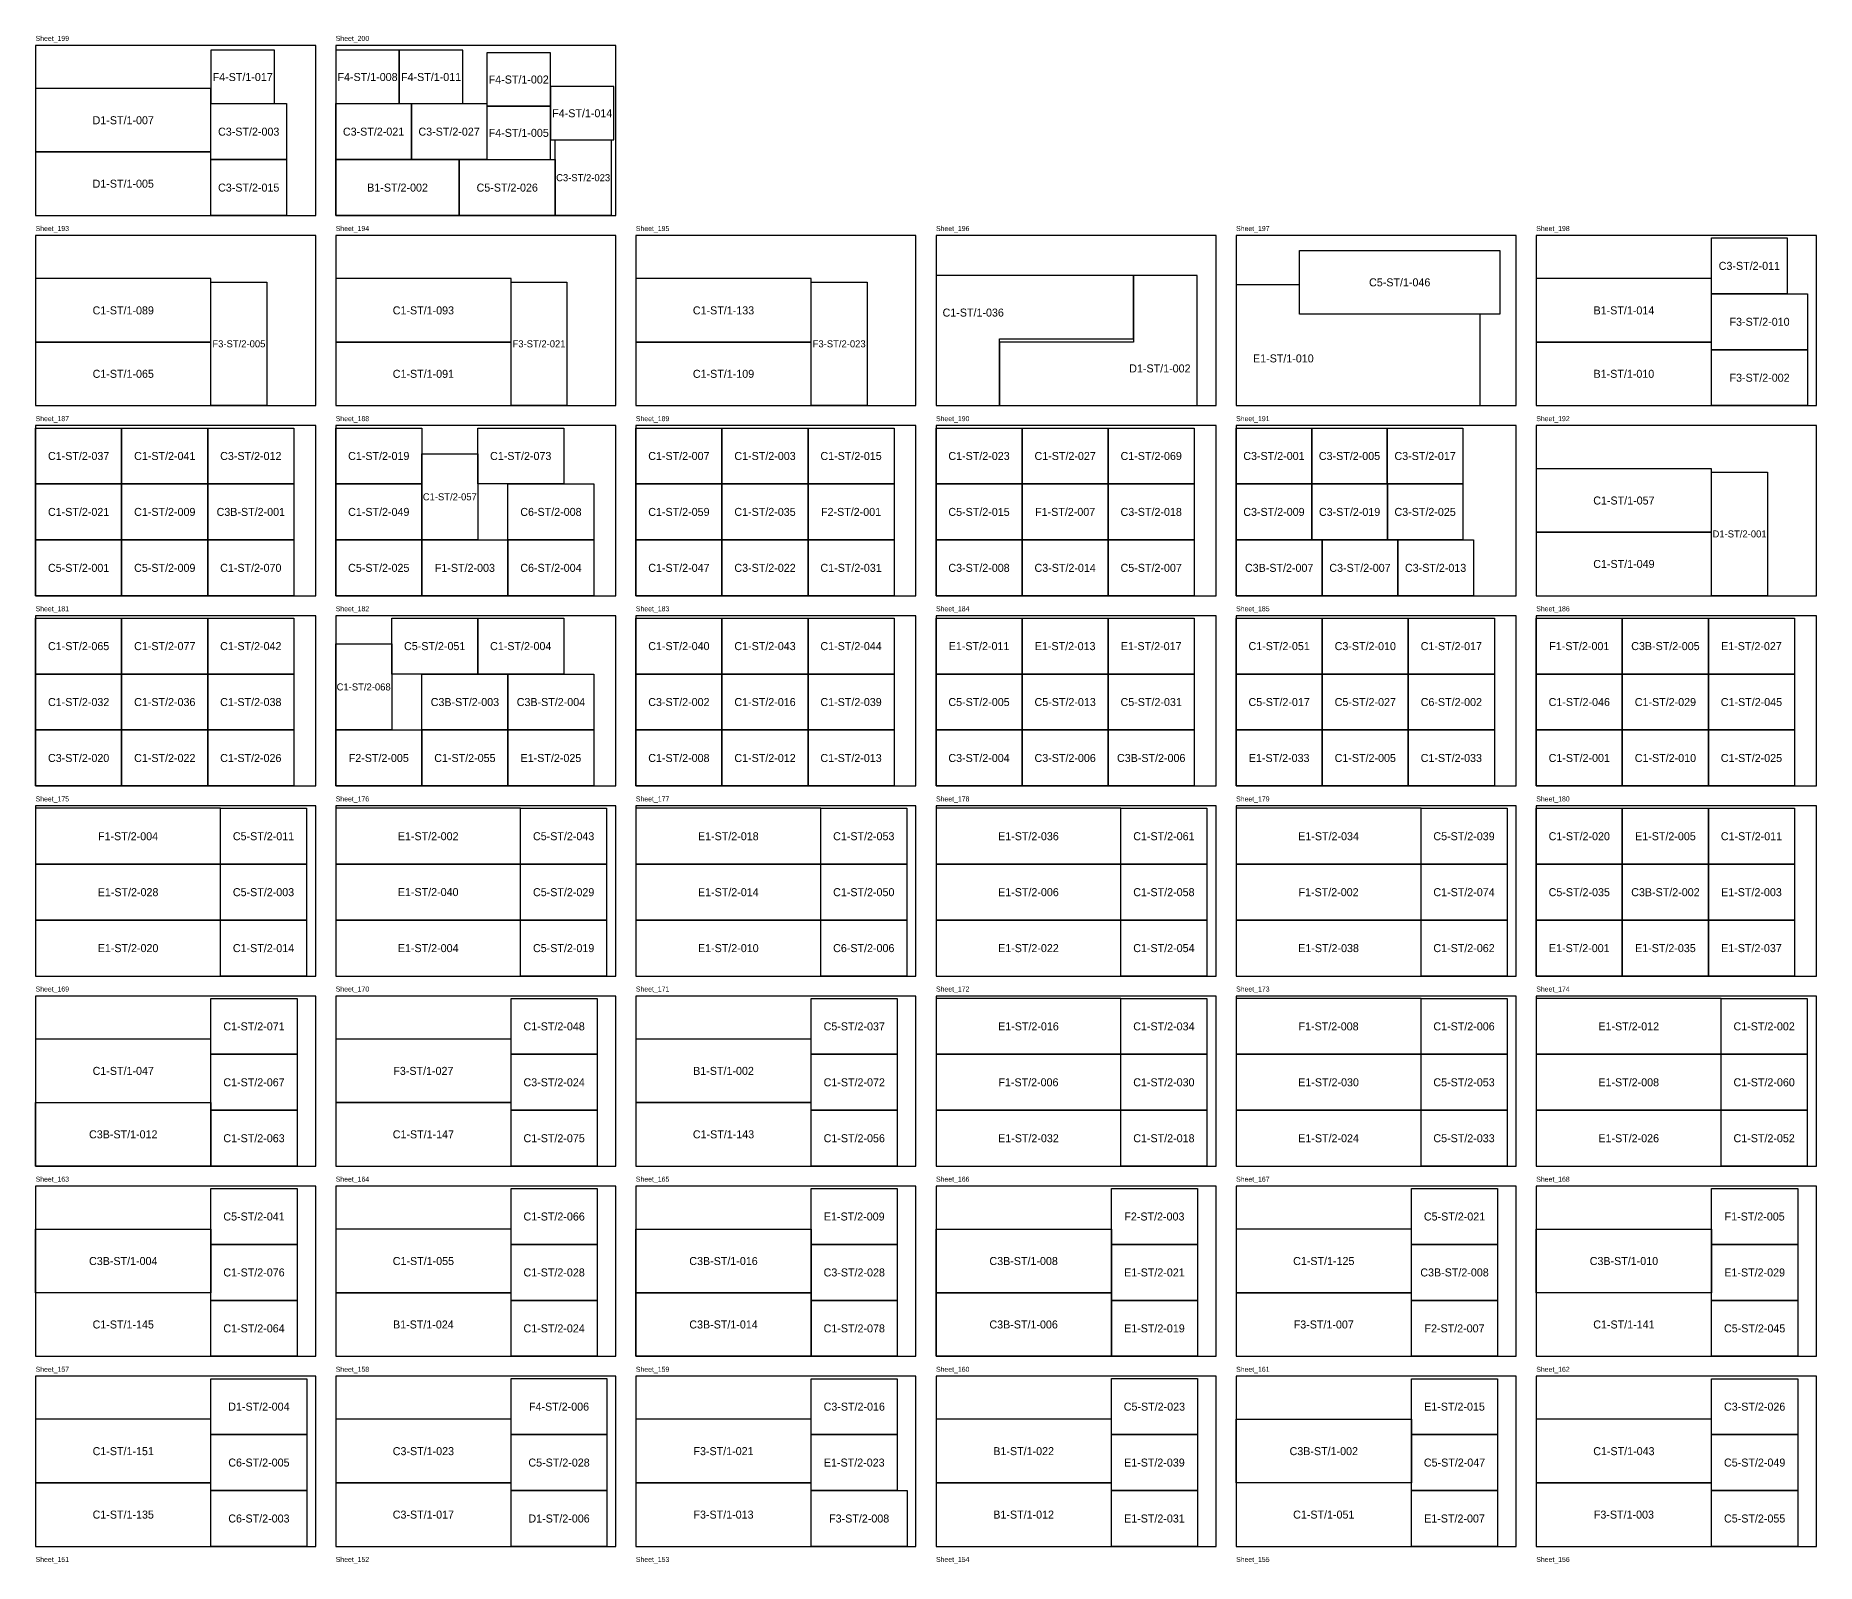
# Model space of a CAD drawing. Header units: millimetres. Extents: x 0 to 17800, y 0 to 64498.
# Drawn here: x 0 to 17800, y 49231 to 64498 of the extents above; entities that cross this region are included whole.
import ezdxf
from ezdxf.enums import TextEntityAlignment as Align

# ---------------------------------------------------------------- set-up
doc = ezdxf.new("R2010")
doc.units = ezdxf.units.MM
for name, color, linetype in [('NUMBERS', 7, 'Continuous'), ('OUTER', 7, 'Continuous'), ('SHEET_BORDER', 7, 'Continuous')]:
    doc.layers.add(name, color=color, linetype=linetype)

msp = doc.modelspace()

# ---------------------------------------------------------------- linework, layer by layer
at = {"layer": 'OUTER'}
for points in [[(2388, 63818), (2388, 64351), (1753, 64351), (1753, 63818), (2388, 63818)], [(3635, 63818), (3635, 64351), (3000, 64351), (3000, 63818), (3635, 63818)], [(4270, 63818), (4270, 64351), (3635, 64351), (3635, 63818), (4270, 63818)], [(5146, 63792), (5146, 64326), (4511, 64326), (4511, 63792), (5146, 63792)], [(1753, 63970), (0, 63970), (0, 63335), (1753, 63335), (1753, 63970)], [(5781, 63456), (5781, 63989), (5146, 63989), (5146, 63456), (5781, 63456)], [(2508, 63259), (1753, 63259), (1753, 63818), (2508, 63818), (2508, 63259)], [(3756, 63259), (3000, 63259), (3000, 63818), (3756, 63818), (3756, 63259)], [(4511, 63259), (3756, 63259), (3756, 63818), (4511, 63818), (4511, 63259)], [(5146, 63259), (5146, 63792), (4511, 63792), (4511, 63259), (5146, 63259)], [(5194, 62700), (5194, 63456), (5753, 63456), (5753, 62700), (5194, 62700)], [(1753, 63335), (0, 63335), (0, 62700), (1753, 62700), (1753, 63335)], [(2508, 62700), (1753, 62700), (1753, 63259), (2508, 63259), (2508, 62700)], [(4235, 62700), (3000, 62700), (3000, 63259), (4235, 63259), (4235, 62700)], [(5194, 62700), (4235, 62700), (4235, 63259), (5194, 63259), (5194, 62700)], [(14635, 61714), (12635, 61714), (12635, 62349), (14635, 62349), (14635, 61714)], [(17508, 61918), (16753, 61918), (16753, 62477), (17508, 62477), (17508, 61918)], [(1753, 62070), (0, 62070), (0, 61435), (1753, 61435), (1753, 62070)], [(1753, 60800), (1753, 62035), (2311, 62035), (2311, 60800), (1753, 60800)], [(4753, 62070), (3000, 62070), (3000, 61435), (4753, 61435), (4753, 62070)], [(4753, 60800), (4753, 62035), (5311, 62035), (5311, 60800), (4753, 60800)], [(7753, 62070), (6000, 62070), (6000, 61435), (7753, 61435), (7753, 62070)], [(7753, 60800), (7753, 62035), (8311, 62035), (8311, 60800), (7753, 60800)], [(9000, 62102), (9000, 60800), (9635, 60800), (9635, 61467), (10975, 61467), (10975, 62102), (9000, 62102)], [(11610, 60800), (11610, 62102), (10975, 62102), (10975, 61435), (9635, 61435), (9635, 60800), (11610, 60800)], [(12635, 61714), (12635, 62006), (12000, 62006), (12000, 60800), (14438, 60800), (14438, 61714), (12635, 61714)], [(16753, 62070), (15000, 62070), (15000, 61435), (16753, 61435), (16753, 62070)], [(17711, 61359), (16753, 61359), (16753, 61918), (17711, 61918), (17711, 61359)], [(1753, 61435), (0, 61435), (0, 60800), (1753, 60800), (1753, 61435)], [(4753, 61435), (3000, 61435), (3000, 60800), (4753, 60800), (4753, 61435)], [(7753, 61435), (6000, 61435), (6000, 60800), (7753, 60800), (7753, 61435)], [(16753, 61435), (15000, 61435), (15000, 60800), (16753, 60800), (16753, 61435)], [(17711, 60800), (16753, 60800), (16753, 61359), (17711, 61359), (17711, 60800)], [(860, 60018), (0, 60018), (0, 60576), (860, 60576), (860, 60018)], [(1721, 60018), (860, 60018), (860, 60576), (1721, 60576), (1721, 60018)], [(1721, 60576), (2581, 60576), (2581, 60018), (1721, 60018), (1721, 60576)], [(3860, 60018), (3000, 60018), (3000, 60576), (3860, 60576), (3860, 60018)], [(5280, 60018), (4419, 60018), (4419, 60576), (5280, 60576), (5280, 60018)], [(6860, 60018), (6000, 60018), (6000, 60576), (6860, 60576), (6860, 60018)], [(7721, 60018), (6860, 60018), (6860, 60576), (7721, 60576), (7721, 60018)], [(8581, 60018), (7721, 60018), (7721, 60576), (8581, 60576), (8581, 60018)], [(9860, 60018), (9000, 60018), (9000, 60576), (9860, 60576), (9860, 60018)], [(10721, 60018), (9860, 60018), (9860, 60576), (10721, 60576), (10721, 60018)], [(11581, 60018), (10721, 60018), (10721, 60576), (11581, 60576), (11581, 60018)], [(12756, 60018), (12000, 60018), (12000, 60576), (12756, 60576), (12756, 60018)], [(13511, 60018), (12756, 60018), (12756, 60576), (13511, 60576), (13511, 60018)], [(14267, 60018), (13511, 60018), (13511, 60576), (14267, 60576), (14267, 60018)], [(3860, 59459), (3860, 60319), (4419, 60319), (4419, 59459), (3860, 59459)], [(16753, 60170), (15000, 60170), (15000, 59535), (16753, 59535), (16753, 60170)], [(860, 59459), (0, 59459), (0, 60018), (860, 60018), (860, 59459)], [(860, 60018), (1721, 60018), (1721, 59459), (860, 59459), (860, 60018)], [(2581, 59459), (1721, 59459), (1721, 60018), (2581, 60018), (2581, 59459)], [(3860, 59459), (3000, 59459), (3000, 60018), (3860, 60018), (3860, 59459)], [(5581, 59459), (4721, 59459), (4721, 60018), (5581, 60018), (5581, 59459)], [(6860, 59459), (6000, 59459), (6000, 60018), (6860, 60018), (6860, 59459)], [(6860, 60018), (7721, 60018), (7721, 59459), (6860, 59459), (6860, 60018)], [(8581, 59459), (7721, 59459), (7721, 60018), (8581, 60018), (8581, 59459)], [(9860, 59459), (9000, 59459), (9000, 60018), (9860, 60018), (9860, 59459)], [(10721, 59459), (9860, 59459), (9860, 60018), (10721, 60018), (10721, 59459)], [(11581, 59459), (10721, 59459), (10721, 60018), (11581, 60018), (11581, 59459)], [(12756, 59459), (12000, 59459), (12000, 60018), (12756, 60018), (12756, 59459)], [(13512, 59459), (12756, 59459), (12756, 60018), (13512, 60018), (13512, 59459)], [(14267, 59459), (13512, 59459), (13512, 60018), (14267, 60018), (14267, 59459)], [(16753, 58900), (16753, 60135), (17311, 60135), (17311, 58900), (16753, 58900)], [(860, 58900), (0, 58900), (0, 59459), (860, 59459), (860, 58900)], [(1721, 58900), (860, 58900), (860, 59459), (1721, 59459), (1721, 58900)], [(2581, 58900), (1721, 58900), (1721, 59459), (2581, 59459), (2581, 58900)], [(3860, 58900), (3000, 58900), (3000, 59459), (3860, 59459), (3860, 58900)], [(4721, 58900), (3860, 58900), (3860, 59459), (4721, 59459), (4721, 58900)], [(5581, 58900), (4721, 58900), (4721, 59459), (5581, 59459), (5581, 58900)], [(6860, 58900), (6000, 58900), (6000, 59459), (6860, 59459), (6860, 58900)], [(7721, 58900), (6860, 58900), (6860, 59459), (7721, 59459), (7721, 58900)], [(8581, 58900), (7721, 58900), (7721, 59459), (8581, 59459), (8581, 58900)], [(9860, 58900), (9000, 58900), (9000, 59459), (9860, 59459), (9860, 58900)], [(10721, 58900), (9860, 58900), (9860, 59459), (10721, 59459), (10721, 58900)], [(11581, 58900), (10721, 58900), (10721, 59459), (11581, 59459), (11581, 58900)], [(12860, 58900), (12000, 58900), (12000, 59459), (12860, 59459), (12860, 58900)], [(13616, 58900), (12860, 58900), (12860, 59459), (13616, 59459), (13616, 58900)], [(14372, 58900), (13616, 58900), (13616, 59459), (14372, 59459), (14372, 58900)], [(16753, 59535), (15000, 59535), (15000, 58900), (16753, 58900), (16753, 59535)], [(860, 58118), (0, 58118), (0, 58676), (860, 58676), (860, 58118)], [(1721, 58118), (860, 58118), (860, 58676), (1721, 58676), (1721, 58118)], [(2581, 58118), (1721, 58118), (1721, 58676), (2581, 58676), (2581, 58118)], [(4419, 58118), (3559, 58118), (3559, 58676), (4419, 58676), (4419, 58118)], [(4419, 58676), (5280, 58676), (5280, 58118), (4419, 58118), (4419, 58676)], [(6860, 58118), (6000, 58118), (6000, 58676), (6860, 58676), (6860, 58118)], [(7721, 58118), (6860, 58118), (6860, 58676), (7721, 58676), (7721, 58118)], [(8581, 58118), (7721, 58118), (7721, 58677), (8581, 58677), (8581, 58118)], [(9860, 58118), (9000, 58118), (9000, 58676), (9860, 58676), (9860, 58118)], [(10721, 58118), (9860, 58118), (9860, 58676), (10721, 58676), (10721, 58118)], [(11581, 58118), (10721, 58118), (10721, 58676), (11581, 58676), (11581, 58118)], [(12860, 58118), (12000, 58118), (12000, 58676), (12860, 58676), (12860, 58118)], [(13721, 58118), (12860, 58118), (12860, 58676), (13721, 58676), (13721, 58118)], [(14581, 58118), (13721, 58118), (13721, 58676), (14581, 58676), (14581, 58118)], [(15860, 58118), (15000, 58118), (15000, 58677), (15860, 58677), (15860, 58118)], [(16721, 58118), (15860, 58118), (15860, 58676), (16721, 58676), (16721, 58118)], [(17581, 58118), (16721, 58118), (16721, 58676), (17581, 58676), (17581, 58118)], [(3000, 57559), (3000, 58419), (3559, 58419), (3559, 57559), (3000, 57559)], [(860, 57559), (0, 57559), (0, 58118), (860, 58118), (860, 57559)], [(860, 58118), (1721, 58118), (1721, 57559), (860, 57559), (860, 58118)], [(1721, 58118), (2581, 58118), (2581, 57559), (1721, 57559), (1721, 58118)], [(4721, 57559), (3860, 57559), (3860, 58118), (4721, 58118), (4721, 57559)], [(5581, 57559), (4721, 57559), (4721, 58118), (5581, 58118), (5581, 57559)], [(6860, 57559), (6000, 57559), (6000, 58118), (6860, 58118), (6860, 57559)], [(7721, 57559), (6860, 57559), (6860, 58118), (7721, 58118), (7721, 57559)], [(8581, 57559), (7721, 57559), (7721, 58118), (8581, 58118), (8581, 57559)], [(9860, 57559), (9000, 57559), (9000, 58118), (9860, 58118), (9860, 57559)], [(10721, 57559), (9860, 57559), (9860, 58118), (10721, 58118), (10721, 57559)], [(11581, 57559), (10721, 57559), (10721, 58118), (11581, 58118), (11581, 57559)], [(12860, 57559), (12000, 57559), (12000, 58118), (12860, 58118), (12860, 57559)], [(12860, 58118), (13721, 58118), (13721, 57559), (12860, 57559), (12860, 58118)], [(14581, 57559), (13721, 57559), (13721, 58118), (14581, 58118), (14581, 57559)], [(15860, 57559), (15000, 57559), (15000, 58118), (15860, 58118), (15860, 57559)], [(16721, 57559), (15860, 57559), (15860, 58118), (16721, 58118), (16721, 57559)], [(17581, 57559), (16721, 57559), (16721, 58118), (17581, 58118), (17581, 57559)], [(860, 57000), (0, 57000), (0, 57559), (860, 57559), (860, 57000)], [(1721, 57000), (860, 57000), (860, 57559), (1721, 57559), (1721, 57000)], [(2581, 57000), (1721, 57000), (1721, 57559), (2581, 57559), (2581, 57000)], [(3860, 57000), (3000, 57000), (3000, 57559), (3860, 57559), (3860, 57000)], [(4721, 57000), (3860, 57000), (3860, 57559), (4721, 57559), (4721, 57000)], [(5581, 57000), (4721, 57000), (4721, 57559), (5581, 57559), (5581, 57000)], [(6860, 57000), (6000, 57000), (6000, 57559), (6860, 57559), (6860, 57000)], [(7721, 57000), (6860, 57000), (6860, 57559), (7721, 57559), (7721, 57000)], [(8581, 57000), (7721, 57000), (7721, 57559), (8581, 57559), (8581, 57000)], [(9860, 57000), (9000, 57000), (9000, 57559), (9860, 57559), (9860, 57000)], [(10721, 57000), (9860, 57000), (9860, 57559), (10721, 57559), (10721, 57000)], [(11581, 57000), (10721, 57000), (10721, 57559), (11581, 57559), (11581, 57000)], [(12860, 57000), (12000, 57000), (12000, 57559), (12860, 57559), (12860, 57000)], [(13721, 57000), (12860, 57000), (12860, 57559), (13721, 57559), (13721, 57000)], [(14581, 57000), (13721, 57000), (13721, 57559), (14581, 57559), (14581, 57000)], [(15860, 57000), (15000, 57000), (15000, 57559), (15860, 57559), (15860, 57000)], [(16721, 57000), (15860, 57000), (15860, 57559), (16721, 57559), (16721, 57000)], [(17582, 57000), (16721, 57000), (16721, 57559), (17582, 57559), (17582, 57000)], [(0, 56218), (1848, 56218), (1848, 56776), (0, 56776), (0, 56218)], [(2708, 56218), (1848, 56218), (1848, 56776), (2708, 56776), (2708, 56218)], [(3000, 56218), (4848, 56218), (4848, 56777), (3000, 56777), (3000, 56218)], [(5708, 56218), (4848, 56218), (4848, 56776), (5708, 56776), (5708, 56218)], [(6000, 56218), (7848, 56218), (7848, 56776), (6000, 56776), (6000, 56218)], [(8708, 56218), (7848, 56218), (7848, 56776), (8708, 56776), (8708, 56218)], [(9000, 56218), (10848, 56218), (10848, 56776), (9000, 56776), (9000, 56218)], [(11708, 56218), (10848, 56218), (10848, 56776), (11708, 56776), (11708, 56218)], [(12000, 56218), (13848, 56218), (13848, 56776), (12000, 56776), (12000, 56218)], [(14708, 56218), (13848, 56218), (13848, 56776), (14708, 56776), (14708, 56218)], [(15860, 56218), (15000, 56218), (15000, 56776), (15860, 56776), (15860, 56218)], [(15860, 56776), (16721, 56776), (16721, 56218), (15860, 56218), (15860, 56776)], [(17581, 56218), (16721, 56218), (16721, 56776), (17581, 56776), (17581, 56218)], [(0, 55659), (1848, 55659), (1848, 56218), (0, 56218), (0, 55659)], [(2708, 55659), (1848, 55659), (1848, 56218), (2708, 56218), (2708, 55659)], [(3000, 55659), (4848, 55659), (4848, 56218), (3000, 56218), (3000, 55659)], [(5708, 55659), (4848, 55659), (4848, 56218), (5708, 56218), (5708, 55659)], [(6000, 55659), (7848, 55659), (7848, 56218), (6000, 56218), (6000, 55659)], [(8708, 55659), (7848, 55659), (7848, 56218), (8708, 56218), (8708, 55659)], [(10848, 56218), (9000, 56218), (9000, 55659), (10848, 55659), (10848, 56218)], [(11708, 55659), (10848, 55659), (10848, 56218), (11708, 56218), (11708, 55659)], [(12000, 55659), (13848, 55659), (13848, 56218), (12000, 56218), (12000, 55659)], [(14708, 55659), (13848, 55659), (13848, 56218), (14708, 56218), (14708, 55659)], [(15860, 55659), (15000, 55659), (15000, 56218), (15860, 56218), (15860, 55659)], [(16721, 55659), (15860, 55659), (15860, 56218), (16721, 56218), (16721, 55659)], [(17581, 55659), (16721, 55659), (16721, 56218), (17581, 56218), (17581, 55659)], [(0, 55100), (1848, 55100), (1848, 55659), (0, 55659), (0, 55100)], [(2708, 55100), (1848, 55100), (1848, 55659), (2708, 55659), (2708, 55100)], [(4848, 55659), (3000, 55659), (3000, 55100), (4848, 55100), (4848, 55659)], [(5708, 55100), (4848, 55100), (4848, 55659), (5708, 55659), (5708, 55100)], [(6000, 55100), (7848, 55100), (7848, 55659), (6000, 55659), (6000, 55100)], [(8708, 55100), (7848, 55100), (7848, 55659), (8708, 55659), (8708, 55100)], [(9000, 55100), (10848, 55100), (10848, 55659), (9000, 55659), (9000, 55100)], [(11708, 55100), (10848, 55100), (10848, 55659), (11708, 55659), (11708, 55100)], [(12000, 55100), (13848, 55100), (13848, 55659), (12000, 55659), (12000, 55100)], [(14708, 55100), (13848, 55100), (13848, 55659), (14708, 55659), (14708, 55100)], [(15860, 55100), (15000, 55100), (15000, 55659), (15860, 55659), (15860, 55100)], [(16721, 55100), (15860, 55100), (15860, 55659), (16721, 55659), (16721, 55100)], [(17581, 55100), (16721, 55100), (16721, 55659), (17581, 55659), (17581, 55100)], [(2613, 54318), (1753, 54318), (1753, 54876), (2613, 54876), (2613, 54318)], [(5613, 54318), (4753, 54318), (4753, 54876), (5613, 54876), (5613, 54318)], [(8613, 54318), (7753, 54318), (7753, 54876), (8613, 54876), (8613, 54318)], [(9000, 54318), (10848, 54318), (10848, 54876), (9000, 54876), (9000, 54318)], [(10848, 54876), (11708, 54876), (11708, 54318), (10848, 54318), (10848, 54876)], [(12000, 54318), (13848, 54318), (13848, 54876), (12000, 54876), (12000, 54318)], [(14708, 54318), (13848, 54318), (13848, 54876), (14708, 54876), (14708, 54318)], [(15000, 54318), (16848, 54318), (16848, 54876), (15000, 54876), (15000, 54318)], [(17708, 54318), (16848, 54318), (16848, 54876), (17708, 54876), (17708, 54318)], [(1753, 54470), (0, 54470), (0, 53835), (1753, 53835), (1753, 54470)], [(4753, 54470), (3000, 54470), (3000, 53835), (4753, 53835), (4753, 54470)], [(7753, 54470), (6000, 54470), (6000, 53835), (7753, 53835), (7753, 54470)], [(2613, 53759), (1753, 53759), (1753, 54318), (2613, 54318), (2613, 53759)], [(5613, 53759), (4753, 53759), (4753, 54318), (5613, 54318), (5613, 53759)], [(8613, 53759), (7753, 53759), (7753, 54318), (8613, 54318), (8613, 53759)], [(9000, 53759), (10848, 53759), (10848, 54318), (9000, 54318), (9000, 53759)], [(11708, 53759), (10848, 53759), (10848, 54318), (11708, 54318), (11708, 53759)], [(12000, 53759), (13848, 53759), (13848, 54318), (12000, 54318), (12000, 53759)], [(14708, 53759), (13848, 53759), (13848, 54318), (14708, 54318), (14708, 53759)], [(16848, 54318), (15000, 54318), (15000, 53759), (16848, 53759), (16848, 54318)], [(17708, 53759), (16848, 53759), (16848, 54318), (17708, 54318), (17708, 53759)], [(0, 53835), (1753, 53835), (1753, 53200), (0, 53200), (0, 53835)], [(2613, 53200), (1753, 53200), (1753, 53759), (2613, 53759), (2613, 53200)], [(4753, 53835), (3000, 53835), (3000, 53200), (4753, 53200), (4753, 53835)], [(5613, 53200), (4753, 53200), (4753, 53759), (5613, 53759), (5613, 53200)], [(7753, 53835), (6000, 53835), (6000, 53200), (7753, 53200), (7753, 53835)], [(8613, 53200), (7753, 53200), (7753, 53759), (8613, 53759), (8613, 53200)], [(9000, 53200), (10848, 53200), (10848, 53759), (9000, 53759), (9000, 53200)], [(11708, 53200), (10848, 53200), (10848, 53759), (11708, 53759), (11708, 53200)], [(12000, 53200), (13848, 53200), (13848, 53759), (12000, 53759), (12000, 53200)], [(14708, 53200), (13848, 53200), (13848, 53759), (14708, 53759), (14708, 53200)], [(15000, 53200), (16848, 53200), (16848, 53759), (15000, 53759), (15000, 53200)], [(17708, 53200), (16848, 53200), (16848, 53759), (17708, 53759), (17708, 53200)], [(1753, 52976), (2613, 52976), (2613, 52418), (1753, 52418), (1753, 52976)], [(5613, 52418), (4753, 52418), (4753, 52976), (5613, 52976), (5613, 52418)], [(8613, 52418), (7753, 52418), (7753, 52976), (8613, 52976), (8613, 52418)], [(11613, 52418), (10753, 52418), (10753, 52976), (11613, 52976), (11613, 52418)], [(14613, 52418), (13753, 52418), (13753, 52976), (14613, 52976), (14613, 52418)], [(17613, 52418), (16753, 52418), (16753, 52976), (17613, 52976), (17613, 52418)], [(0, 52570), (1753, 52570), (1753, 51935), (0, 51935), (0, 52570)], [(4753, 52570), (3000, 52570), (3000, 51935), (4753, 51935), (4753, 52570)], [(6000, 52570), (7753, 52570), (7753, 51935), (6000, 51935), (6000, 52570)], [(9000, 52570), (10753, 52570), (10753, 51935), (9000, 51935), (9000, 52570)], [(13753, 52570), (12000, 52570), (12000, 51935), (13753, 51935), (13753, 52570)], [(15000, 52570), (16753, 52570), (16753, 51935), (15000, 51935), (15000, 52570)], [(2613, 51859), (1753, 51859), (1753, 52418), (2613, 52418), (2613, 51859)], [(5613, 51859), (4753, 51859), (4753, 52418), (5613, 52418), (5613, 51859)], [(8613, 51859), (7753, 51859), (7753, 52418), (8613, 52418), (8613, 51859)], [(11613, 51859), (10753, 51859), (10753, 52418), (11613, 52418), (11613, 51859)], [(14613, 51859), (13753, 51859), (13753, 52418), (14613, 52418), (14613, 51859)], [(17613, 51859), (16753, 51859), (16753, 52418), (17613, 52418), (17613, 51859)], [(1753, 51935), (0, 51935), (0, 51300), (1753, 51300), (1753, 51935)], [(2613, 51300), (1753, 51300), (1753, 51859), (2613, 51859), (2613, 51300)], [(4753, 51935), (3000, 51935), (3000, 51300), (4753, 51300), (4753, 51935)], [(5613, 51300), (4753, 51300), (4753, 51859), (5613, 51859), (5613, 51300)], [(6000, 51935), (7753, 51935), (7753, 51300), (6000, 51300), (6000, 51935)], [(8613, 51300), (7753, 51300), (7753, 51859), (8613, 51859), (8613, 51300)], [(9000, 51935), (10753, 51935), (10753, 51300), (9000, 51300), (9000, 51935)], [(11613, 51300), (10753, 51300), (10753, 51859), (11613, 51859), (11613, 51300)], [(13753, 51935), (12000, 51935), (12000, 51300), (13753, 51300), (13753, 51935)], [(14613, 51300), (13753, 51300), (13753, 51859), (14613, 51859), (14613, 51300)], [(16753, 51935), (15000, 51935), (15000, 51300), (16753, 51300), (16753, 51935)], [(17613, 51300), (16753, 51300), (16753, 51859), (17613, 51859), (17613, 51300)], [(2711, 50518), (1753, 50518), (1753, 51076), (2711, 51076), (2711, 50518)], [(5711, 50518), (4753, 50518), (4753, 51077), (5711, 51077), (5711, 50518)], [(8613, 50518), (7753, 50518), (7753, 51076), (8613, 51076), (8613, 50518)], [(10753, 51077), (11613, 51077), (11613, 50518), (10753, 50518), (10753, 51077)], [(14613, 50518), (13753, 50518), (13753, 51076), (14613, 51076), (14613, 50518)], [(17613, 50518), (16753, 50518), (16753, 51076), (17613, 51076), (17613, 50518)], [(1753, 50670), (0, 50670), (0, 50035), (1753, 50035), (1753, 50670)], [(4753, 50670), (3000, 50670), (3000, 50035), (4753, 50035), (4753, 50670)], [(7753, 50670), (6000, 50670), (6000, 50035), (7753, 50035), (7753, 50670)], [(10753, 50670), (9000, 50670), (9000, 50035), (10753, 50035), (10753, 50670)], [(12000, 50670), (13753, 50670), (13753, 50035), (12000, 50035), (12000, 50670)], [(16753, 50670), (15000, 50670), (15000, 50035), (16753, 50035), (16753, 50670)], [(2711, 49959), (1753, 49959), (1753, 50518), (2711, 50518), (2711, 49959)], [(5711, 49959), (4753, 49959), (4753, 50518), (5711, 50518), (5711, 49959)], [(8613, 49959), (7753, 49959), (7753, 50518), (8613, 50518), (8613, 49959)], [(11613, 49959), (10753, 49959), (10753, 50518), (11613, 50518), (11613, 49959)], [(13753, 50518), (14613, 50518), (14613, 49959), (13753, 49959), (13753, 50518)], [(17613, 49959), (16753, 49959), (16753, 50518), (17613, 50518), (17613, 49959)], [(1753, 50035), (0, 50035), (0, 49400), (1753, 49400), (1753, 50035)], [(4753, 50035), (3000, 50035), (3000, 49400), (4753, 49400), (4753, 50035)], [(7753, 50035), (6000, 50035), (6000, 49400), (7753, 49400), (7753, 50035)], [(10753, 50035), (9000, 50035), (9000, 49400), (10753, 49400), (10753, 50035)], [(13753, 50035), (12000, 50035), (12000, 49400), (13753, 49400), (13753, 50035)], [(16753, 50035), (15000, 50035), (15000, 49400), (16753, 49400), (16753, 50035)], [(2711, 49400), (1753, 49400), (1753, 49959), (2711, 49959), (2711, 49400)], [(5711, 49400), (4753, 49400), (4753, 49959), (5711, 49959), (5711, 49400)], [(8711, 49400), (7753, 49400), (7753, 49959), (8711, 49959), (8711, 49400)], [(11614, 49400), (10753, 49400), (10753, 49959), (11614, 49959), (11614, 49400)], [(14613, 49400), (13753, 49400), (13753, 49959), (14613, 49959), (14613, 49400)], [(16753, 49959), (17613, 49959), (17613, 49400), (16753, 49400), (16753, 49959)]]:
    msp.add_lwpolyline(points, dxfattribs=at)
at = {"layer": 'SHEET_BORDER', "color": 1}
for points in [[(0, 62700), (2800, 62700), (2800, 64400), (0, 64400), (0, 62700)], [(3000, 62700), (5800, 62700), (5800, 64400), (3000, 64400), (3000, 62700)], [(0, 60800), (2800, 60800), (2800, 62500), (0, 62500), (0, 60800)], [(3000, 60800), (5800, 60800), (5800, 62500), (3000, 62500), (3000, 60800)], [(6000, 60800), (8800, 60800), (8800, 62500), (6000, 62500), (6000, 60800)], [(9000, 60800), (11800, 60800), (11800, 62500), (9000, 62500), (9000, 60800)], [(12000, 60800), (14800, 60800), (14800, 62500), (12000, 62500), (12000, 60800)], [(15000, 60800), (17800, 60800), (17800, 62500), (15000, 62500), (15000, 60800)], [(0, 58900), (2800, 58900), (2800, 60600), (0, 60600), (0, 58900)], [(3000, 58900), (5800, 58900), (5800, 60600), (3000, 60600), (3000, 58900)], [(6000, 58900), (8800, 58900), (8800, 60600), (6000, 60600), (6000, 58900)], [(9000, 58900), (11800, 58900), (11800, 60600), (9000, 60600), (9000, 58900)], [(12000, 58900), (14800, 58900), (14800, 60600), (12000, 60600), (12000, 58900)], [(15000, 58900), (17800, 58900), (17800, 60600), (15000, 60600), (15000, 58900)], [(0, 57000), (2800, 57000), (2800, 58700), (0, 58700), (0, 57000)], [(3000, 57000), (5800, 57000), (5800, 58700), (3000, 58700), (3000, 57000)], [(6000, 57000), (8800, 57000), (8800, 58700), (6000, 58700), (6000, 57000)], [(9000, 57000), (11800, 57000), (11800, 58700), (9000, 58700), (9000, 57000)], [(12000, 57000), (14800, 57000), (14800, 58700), (12000, 58700), (12000, 57000)], [(15000, 57000), (17800, 57000), (17800, 58700), (15000, 58700), (15000, 57000)], [(0, 55100), (2800, 55100), (2800, 56800), (0, 56800), (0, 55100)], [(3000, 55100), (5800, 55100), (5800, 56800), (3000, 56800), (3000, 55100)], [(6000, 55100), (8800, 55100), (8800, 56800), (6000, 56800), (6000, 55100)], [(9000, 55100), (11800, 55100), (11800, 56800), (9000, 56800), (9000, 55100)], [(12000, 55100), (14800, 55100), (14800, 56800), (12000, 56800), (12000, 55100)], [(15000, 55100), (17800, 55100), (17800, 56800), (15000, 56800), (15000, 55100)], [(0, 53200), (2800, 53200), (2800, 54900), (0, 54900), (0, 53200)], [(3000, 53200), (5800, 53200), (5800, 54900), (3000, 54900), (3000, 53200)], [(6000, 53200), (8800, 53200), (8800, 54900), (6000, 54900), (6000, 53200)], [(9000, 53200), (11800, 53200), (11800, 54900), (9000, 54900), (9000, 53200)], [(12000, 53200), (14800, 53200), (14800, 54900), (12000, 54900), (12000, 53200)], [(15000, 53200), (17800, 53200), (17800, 54900), (15000, 54900), (15000, 53200)], [(0, 51300), (2800, 51300), (2800, 53000), (0, 53000), (0, 51300)], [(3000, 51300), (5800, 51300), (5800, 53000), (3000, 53000), (3000, 51300)], [(6000, 51300), (8800, 51300), (8800, 53000), (6000, 53000), (6000, 51300)], [(9000, 51300), (11800, 51300), (11800, 53000), (9000, 53000), (9000, 51300)], [(12000, 51300), (14800, 51300), (14800, 53000), (12000, 53000), (12000, 51300)], [(15000, 51300), (17800, 51300), (17800, 53000), (15000, 53000), (15000, 51300)], [(0, 49400), (2800, 49400), (2800, 51100), (0, 51100), (0, 49400)], [(3000, 49400), (5800, 49400), (5800, 51100), (3000, 51100), (3000, 49400)], [(6000, 49400), (8800, 49400), (8800, 51100), (6000, 51100), (6000, 49400)], [(9000, 49400), (11800, 49400), (11800, 51100), (9000, 51100), (9000, 49400)], [(12000, 49400), (14800, 49400), (14800, 51100), (12000, 51100), (12000, 49400)], [(15000, 49400), (17800, 49400), (17800, 51100), (15000, 51100), (15000, 49400)]]:
    msp.add_lwpolyline(points, dxfattribs=at)

# ---------------------------------------------------------------- texts
at = {"layer": 'NUMBERS'}
for s, height, p in [('F4-ST/1-017', 80, (2070, 64084)), ('F4-ST/1-008', 80, (3318, 64084)), ('F4-ST/1-011', 80, (3953, 64084)), ('F4-ST/1-002', 80, (4829, 64059)), ('F4-ST/1-014', 80, (5464, 63722)), ('D1-ST/1-007', 80, (876, 63652)), ('C3-ST/2-003', 80, (2130, 63538)), ('C3-ST/2-021', 80, (3378, 63538)), ('C3-ST/2-027', 80, (4133, 63538)), ('F4-ST/1-005', 80, (4829, 63526)), ('D1-ST/1-005', 80, (876, 63018)), ('C3-ST/2-015', 80, (2130, 62979)), ('B1-ST/2-002', 80, (3618, 62979)), ('C5-ST/2-026', 80, (4714, 62979)), ('C3-ST/2-023', 70.56, (5473, 63078)), ('C3-ST/2-011', 80, (17130, 62197)), ('C5-ST/1-046', 80, (13635, 62032)), ('C1-ST/1-089', 80, (876, 61752)), ('C1-ST/1-093', 80, (3876, 61752)), ('C1-ST/1-133', 80, (6876, 61752)), ('C1-ST/1-036', 80, (9372, 61730)), ('B1-ST/1-014', 80, (15876, 61752)), ('F3-ST/2-010', 80, (17232, 61638)), ('F3-ST/2-005', 70.56, (2032, 61418)), ('F3-ST/2-021', 70.56, (5032, 61418)), ('F3-ST/2-023', 70.56, (8032, 61418)), ('E1-ST/1-010', 80, (12472, 61272)), ('C1-ST/1-065', 80, (876, 61118)), ('C1-ST/1-091', 80, (3876, 61118)), ('C1-ST/1-109', 80, (6876, 61118)), ('D1-ST/1-002', 80, (11238, 61172)), ('B1-ST/1-010', 80, (15876, 61118)), ('F3-ST/2-002', 80, (17232, 61079)), ('C1-ST/2-037', 80, (430, 60297)), ('C1-ST/2-041', 80, (1291, 60297)), ('C3-ST/2-012', 80, (2151, 60297)), ('C1-ST/2-019', 80, (3430, 60297)), ('C1-ST/2-073', 80, (4849, 60297)), ('C1-ST/2-007', 80, (6430, 60297)), ('C1-ST/2-003', 80, (7291, 60297)), ('C1-ST/2-015', 80, (8151, 60297)), ('C1-ST/2-023', 80, (9430, 60297)), ('C1-ST/2-027', 80, (10291, 60297)), ('C1-ST/2-069', 80, (11151, 60297)), ('C3-ST/2-001', 80, (12378, 60297)), ('C3-ST/2-005', 80, (13133, 60297)), ('C3-ST/2-017', 80, (13889, 60297)), ('C1-ST/2-057', 70.56, (4140, 59889)), ('C1-ST/1-057', 80, (15876, 59852)), ('C1-ST/2-021', 80, (430, 59738)), ('C1-ST/2-009', 80, (1291, 59738)), ('C3B-ST/2-001', 80, (2151, 59738)), ('C1-ST/2-049', 80, (3430, 59738)), ('C6-ST/2-008', 80, (5151, 59738)), ('C1-ST/2-059', 80, (6430, 59738)), ('C1-ST/2-035', 80, (7291, 59738)), ('F2-ST/2-001', 80, (8151, 59738)), ('C5-ST/2-015', 80, (9430, 59738)), ('F1-ST/2-007', 80, (10291, 59738)), ('C3-ST/2-018', 80, (11151, 59738)), ('C3-ST/2-009', 80, (12378, 59738)), ('C3-ST/2-019', 80, (13134, 59738)), ('C3-ST/2-025', 80, (13889, 59738)), ('D1-ST/2-001', 70.56, (17032, 59518)), ('C5-ST/2-001', 80, (430, 59179)), ('C5-ST/2-009', 80, (1291, 59179)), ('C1-ST/2-070', 80, (2151, 59179)), ('C5-ST/2-025', 80, (3430, 59179)), ('F1-ST/2-003', 80, (4291, 59179)), ('C6-ST/2-004', 80, (5151, 59179)), ('C1-ST/2-047', 80, (6430, 59179)), ('C3-ST/2-022', 80, (7291, 59179)), ('C1-ST/2-031', 80, (8151, 59179)), ('C3-ST/2-008', 80, (9430, 59179)), ('C3-ST/2-014', 80, (10291, 59179)), ('C5-ST/2-007', 80, (11151, 59179)), ('C3B-ST/2-007', 80, (12430, 59179)), ('C3-ST/2-007', 80, (13238, 59179)), ('C3-ST/2-013', 80, (13994, 59179)), ('C1-ST/1-049', 80, (15876, 59218)), ('C1-ST/2-065', 80, (430, 58397)), ('C1-ST/2-077', 80, (1291, 58397)), ('C1-ST/2-042', 80, (2151, 58397)), ('C5-ST/2-051', 80, (3989, 58397)), ('C1-ST/2-004', 80, (4849, 58397)), ('C1-ST/2-040', 80, (6430, 58397)), ('C1-ST/2-043', 80, (7291, 58397)), ('C1-ST/2-044', 80, (8151, 58397)), ('E1-ST/2-011', 80, (9430, 58397)), ('E1-ST/2-013', 80, (10291, 58397)), ('E1-ST/2-017', 80, (11151, 58397)), ('C1-ST/2-051', 80, (12430, 58397)), ('C3-ST/2-010', 80, (13291, 58397)), ('C1-ST/2-017', 80, (14151, 58397)), ('F1-ST/2-001', 80, (15430, 58397)), ('C3B-ST/2-005', 80, (16291, 58397)), ('E1-ST/2-027', 80, (17151, 58397)), ('C1-ST/2-068', 70.56, (3279, 57989)), ('C1-ST/2-032', 80, (430, 57838)), ('C1-ST/2-036', 80, (1291, 57838)), ('C1-ST/2-038', 80, (2151, 57838)), ('C3B-ST/2-003', 80, (4291, 57838)), ('C3B-ST/2-004', 80, (5151, 57838)), ('C3-ST/2-002', 80, (6430, 57838)), ('C1-ST/2-016', 80, (7291, 57838)), ('C1-ST/2-039', 80, (8151, 57838)), ('C5-ST/2-005', 80, (9430, 57838)), ('C5-ST/2-013', 80, (10291, 57838)), ('C5-ST/2-031', 80, (11151, 57838)), ('C5-ST/2-017', 80, (12430, 57838)), ('C5-ST/2-027', 80, (13291, 57838)), ('C6-ST/2-002', 80, (14151, 57838)), ('C1-ST/2-046', 80, (15430, 57838)), ('C1-ST/2-029', 80, (16291, 57838)), ('C1-ST/2-045', 80, (17151, 57838)), ('C3-ST/2-020', 80, (430, 57279)), ('C1-ST/2-022', 80, (1291, 57279)), ('C1-ST/2-026', 80, (2151, 57279)), ('F2-ST/2-005', 80, (3430, 57279)), ('C1-ST/2-055', 80, (4291, 57279)), ('E1-ST/2-025', 80, (5151, 57279)), ('C1-ST/2-008', 80, (6430, 57279)), ('C1-ST/2-012', 80, (7291, 57279)), ('C1-ST/2-013', 80, (8151, 57279)), ('C3-ST/2-004', 80, (9430, 57279)), ('C3-ST/2-006', 80, (10291, 57279)), ('C3B-ST/2-006', 80, (11151, 57279)), ('E1-ST/2-033', 80, (12430, 57279)), ('C1-ST/2-005', 80, (13291, 57279)), ('C1-ST/2-033', 80, (14151, 57279)), ('C1-ST/2-001', 80, (15430, 57279)), ('C1-ST/2-010', 80, (16291, 57279)), ('C1-ST/2-025', 80, (17151, 57279)), ('F1-ST/2-004', 80, (924, 56497)), ('C5-ST/2-011', 80, (2278, 56497)), ('E1-ST/2-002', 80, (3924, 56497)), ('C5-ST/2-043', 80, (5278, 56497)), ('E1-ST/2-018', 80, (6924, 56497)), ('C1-ST/2-053', 80, (8278, 56497)), ('E1-ST/2-036', 80, (9924, 56497)), ('C1-ST/2-061', 80, (11278, 56497)), ('E1-ST/2-034', 80, (12924, 56497)), ('C5-ST/2-039', 80, (14278, 56497)), ('C1-ST/2-020', 80, (15430, 56497)), ('E1-ST/2-005', 80, (16291, 56497)), ('C1-ST/2-011', 80, (17151, 56497)), ('E1-ST/2-028', 80, (924, 55938)), ('C5-ST/2-003', 80, (2278, 55938)), ('E1-ST/2-040', 80, (3924, 55939)), ('C5-ST/2-029', 80, (5278, 55938)), ('E1-ST/2-014', 80, (6924, 55938)), ('C1-ST/2-050', 80, (8278, 55938)), ('E1-ST/2-006', 80, (9924, 55938)), ('C1-ST/2-058', 80, (11278, 55938)), ('F1-ST/2-002', 80, (12924, 55938)), ('C1-ST/2-074', 80, (14278, 55938)), ('C5-ST/2-035', 80, (15430, 55938)), ('C3B-ST/2-002', 80, (16291, 55938)), ('E1-ST/2-003', 80, (17151, 55938)), ('E1-ST/2-020', 80, (924, 55379)), ('C1-ST/2-014', 80, (2278, 55379)), ('E1-ST/2-004', 80, (3924, 55379)), ('C5-ST/2-019', 80, (5278, 55379)), ('E1-ST/2-010', 80, (6924, 55379)), ('C6-ST/2-006', 80, (8278, 55379)), ('E1-ST/2-022', 80, (9924, 55379)), ('C1-ST/2-054', 80, (11278, 55379)), ('E1-ST/2-038', 80, (12924, 55379)), ('C1-ST/2-062', 80, (14278, 55379)), ('E1-ST/2-001', 80, (15430, 55379)), ('E1-ST/2-035', 80, (16291, 55379)), ('E1-ST/2-037', 80, (17151, 55379)), ('C1-ST/2-071', 80, (2183, 54597)), ('C1-ST/2-048', 80, (5183, 54597)), ('C5-ST/2-037', 80, (8183, 54597)), ('E1-ST/2-016', 80, (9924, 54597)), ('C1-ST/2-034', 80, (11278, 54597)), ('F1-ST/2-008', 80, (12924, 54597)), ('C1-ST/2-006', 80, (14278, 54597)), ('E1-ST/2-012', 80, (15924, 54597)), ('C1-ST/2-002', 80, (17278, 54597)), ('C1-ST/1-047', 80, (876, 54152)), ('F3-ST/1-027', 80, (3876, 54152)), ('B1-ST/1-002', 80, (6876, 54152)), ('C1-ST/2-067', 80, (2183, 54038)), ('C3-ST/2-024', 80, (5183, 54038)), ('C1-ST/2-072', 80, (8183, 54038)), ('F1-ST/2-006', 80, (9924, 54038)), ('C1-ST/2-030', 80, (11278, 54038)), ('E1-ST/2-030', 80, (12924, 54038)), ('C5-ST/2-053', 80, (14278, 54038)), ('E1-ST/2-008', 80, (15924, 54038)), ('C1-ST/2-060', 80, (17278, 54038)), ('C3B-ST/1-012', 80, (876, 53518)), ('C1-ST/2-063', 80, (2183, 53479)), ('C1-ST/1-147', 80, (3876, 53518)), ('C1-ST/2-075', 80, (5183, 53479)), ('C1-ST/1-143', 80, (6876, 53518)), ('C1-ST/2-056', 80, (8183, 53479)), ('E1-ST/2-032', 80, (9924, 53479)), ('C1-ST/2-018', 80, (11278, 53479)), ('E1-ST/2-024', 80, (12924, 53479)), ('C5-ST/2-033', 80, (14278, 53479)), ('E1-ST/2-026', 80, (15924, 53479)), ('C1-ST/2-052', 80, (17278, 53479)), ('C5-ST/2-041', 80, (2183, 52697)), ('C1-ST/2-066', 80, (5183, 52697)), ('E1-ST/2-009', 80, (8183, 52697)), ('F2-ST/2-003', 80, (11183, 52697)), ('C5-ST/2-021', 80, (14183, 52697)), ('F1-ST/2-005', 80, (17183, 52697)), ('C3B-ST/1-004', 80, (876, 52252)), ('C1-ST/2-076', 80, (2183, 52138)), ('C1-ST/1-055', 80, (3876, 52252)), ('C1-ST/2-028', 80, (5183, 52138)), ('C3B-ST/1-016', 80, (6876, 52252)), ('C3-ST/2-028', 80, (8183, 52138)), ('C3B-ST/1-008', 80, (9876, 52252)), ('E1-ST/2-021', 80, (11183, 52138)), ('C1-ST/1-125', 80, (12876, 52252)), ('C3B-ST/2-008', 80, (14183, 52138)), ('C3B-ST/1-010', 80, (15876, 52252)), ('E1-ST/2-029', 80, (17183, 52138)), ('C1-ST/1-145', 80, (876, 51618)), ('C1-ST/2-064', 80, (2183, 51579)), ('B1-ST/1-024', 80, (3876, 51618)), ('C1-ST/2-024', 80, (5183, 51579)), ('C3B-ST/1-014', 80, (6876, 51618)), ('C1-ST/2-078', 80, (8183, 51579)), ('C3B-ST/1-006', 80, (9876, 51618)), ('E1-ST/2-019', 80, (11183, 51579)), ('F3-ST/1-007', 80, (12876, 51618)), ('F2-ST/2-007', 80, (14183, 51579)), ('C1-ST/1-141', 80, (15876, 51618)), ('C5-ST/2-045', 80, (17183, 51579)), ('D1-ST/2-004', 80, (2232, 50797)), ('F4-ST/2-006', 80, (5232, 50797)), ('C3-ST/2-016', 80, (8183, 50797)), ('C5-ST/2-023', 80, (11183, 50797)), ('E1-ST/2-015', 80, (14183, 50797)), ('C3-ST/2-026', 80, (17183, 50797)), ('C1-ST/1-151', 80, (876, 50352)), ('C3-ST/1-023', 80, (3876, 50352)), ('F3-ST/1-021', 80, (6876, 50352)), ('B1-ST/1-022', 80, (9876, 50352)), ('C3B-ST/1-002', 80, (12876, 50352)), ('C1-ST/1-043', 80, (15876, 50352)), ('C6-ST/2-005', 80, (2232, 50238)), ('C5-ST/2-028', 80, (5232, 50238)), ('E1-ST/2-023', 80, (8183, 50238)), ('E1-ST/2-039', 80, (11183, 50238)), ('C5-ST/2-047', 80, (14183, 50238)), ('C5-ST/2-049', 80, (17183, 50238)), ('C1-ST/1-135', 80, (876, 49718)), ('C6-ST/2-003', 80, (2232, 49679)), ('C3-ST/1-017', 80, (3876, 49718)), ('D1-ST/2-006', 80, (5232, 49679)), ('F3-ST/1-013', 80, (6876, 49718)), ('F3-ST/2-008', 80, (8232, 49679)), ('B1-ST/1-012', 80, (9876, 49718)), ('E1-ST/2-031', 80, (11183, 49679)), ('C1-ST/1-051', 80, (12876, 49718)), ('E1-ST/2-007', 80, (14183, 49679)), ('F3-ST/1-003', 80, (15876, 49718)), ('C5-ST/2-055', 80, (17183, 49679))]:
    msp.add_text(s, height=height, dxfattribs=at).set_placement(p, align=Align.MIDDLE_CENTER)
at = {"layer": 'SHEET_BORDER', "color": 1}
for s, p in [('Sheet_199', (0, 64430)), ('Sheet_200', (3000, 64430)), ('Sheet_193', (0, 62530)), ('Sheet_194', (3000, 62530)), ('Sheet_195', (6000, 62530)), ('Sheet_196', (9000, 62530)), ('Sheet_197', (12000, 62530)), ('Sheet_198', (15000, 62530)), ('Sheet_187', (0, 60630)), ('Sheet_188', (3000, 60630)), ('Sheet_189', (6000, 60630)), ('Sheet_190', (9000, 60630)), ('Sheet_191', (12000, 60630)), ('Sheet_192', (15000, 60630)), ('Sheet_181', (0, 58730)), ('Sheet_182', (3000, 58730)), ('Sheet_183', (6000, 58730)), ('Sheet_184', (9000, 58730)), ('Sheet_185', (12000, 58730)), ('Sheet_186', (15000, 58730)), ('Sheet_175', (0, 56830)), ('Sheet_176', (3000, 56830)), ('Sheet_177', (6000, 56830)), ('Sheet_178', (9000, 56830)), ('Sheet_179', (12000, 56830)), ('Sheet_180', (15000, 56830)), ('Sheet_169', (0, 54930)), ('Sheet_170', (3000, 54930)), ('Sheet_171', (6000, 54930)), ('Sheet_172', (9000, 54930)), ('Sheet_173', (12000, 54930)), ('Sheet_174', (15000, 54930)), ('Sheet_163', (0, 53030)), ('Sheet_164', (3000, 53030)), ('Sheet_165', (6000, 53030)), ('Sheet_166', (9000, 53030)), ('Sheet_167', (12000, 53030)), ('Sheet_168', (15000, 53030)), ('Sheet_157', (0, 51130)), ('Sheet_158', (3000, 51130)), ('Sheet_159', (6000, 51130)), ('Sheet_160', (9000, 51130)), ('Sheet_161', (12000, 51130)), ('Sheet_162', (15000, 51130)), ('Sheet_151', (0, 49230)), ('Sheet_152', (3000, 49230)), ('Sheet_153', (6000, 49230)), ('Sheet_154', (9000, 49230)), ('Sheet_155', (12000, 49230)), ('Sheet_156', (15000, 49230))]:
    msp.add_text(s, height=50, dxfattribs=at).set_placement(p, align=Align.BOTTOM_LEFT)

doc.saveas('drawing.dxf')
